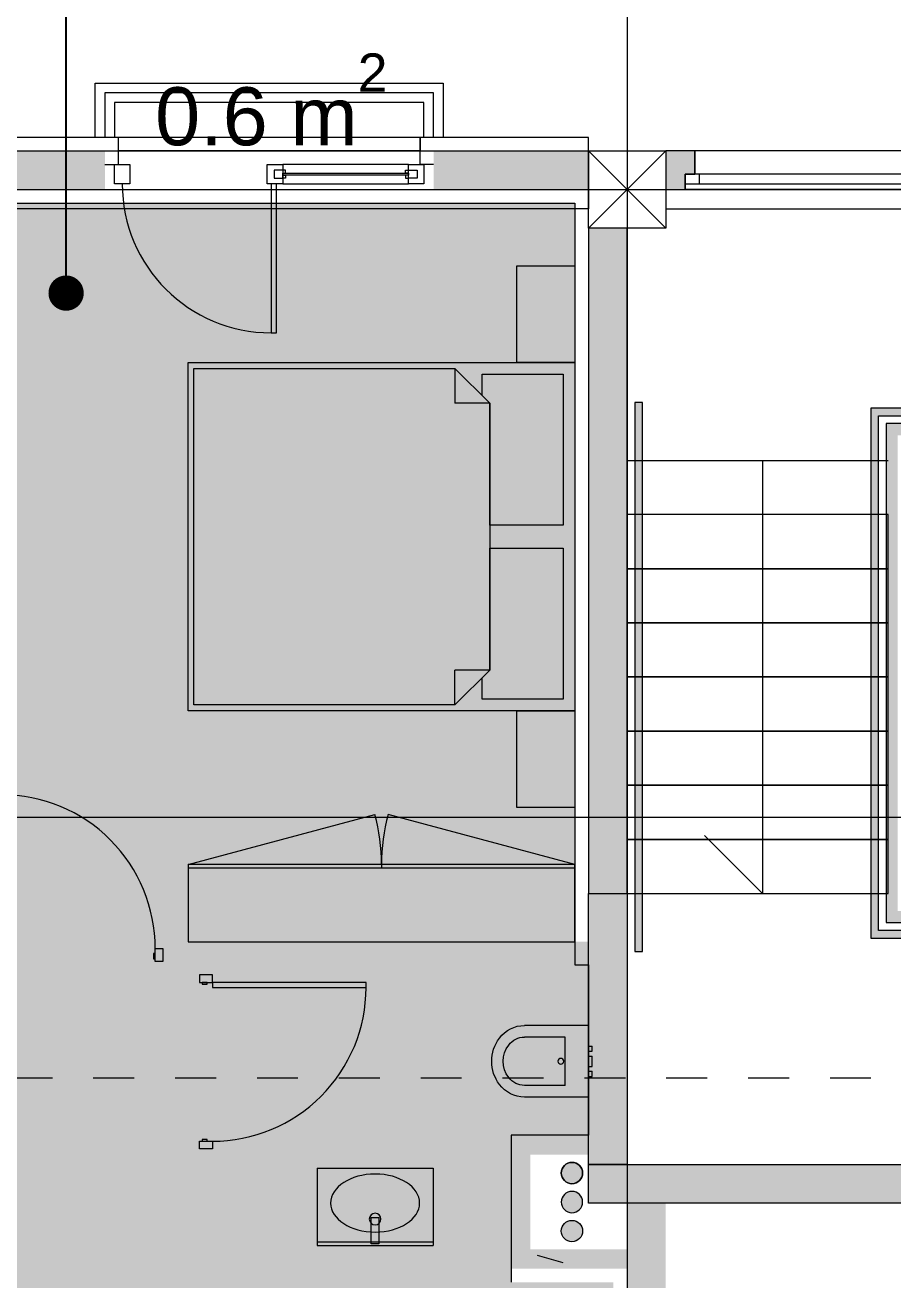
# Model space of a CAD drawing. Header units: millimetres. Extents: x 475159934 to 476245151, y 4620917055 to 4621447368.
# Drawn here: x 475237211 to 475241699, y 4621051035 to 4621057523 of the extents above; entities that cross this region are included whole.
import ezdxf

# ---------------------------------------------------------------- set-up
doc = ezdxf.new("R2010")
doc.units = ezdxf.units.MM
doc.header["$MEASUREMENT"] = 0
doc.linetypes.add('Dashed', pattern=[423.333333, 211.666667, -211.666667])
for name, color, linetype, lineweight in [('0_Pen_No__7_Pen_No__7_Pen_No__7', 7, 'Continuous', 0), ('2D Drafting - General_Pen_No__1_Pen_No__7', 7, 'Continuous', 0), ('2D Drafting - General_Pen_No__250_Pen_No__7_Pen_No__154', 154, 'Continuous', 0), ('2D Drafting - General_Pen_No__250_Pen_No__7_Pen_No__250', 7, 'Continuous', 0), ('2D Drafting - General_Pen_No__250_Pen_No__7_Pen_No__7', 7, 'Continuous', 0), ('2D Drafting - General_Pen_No__7_Pen_No__250', 7, 'Continuous', 0), ('2D Drafting - General_Pen_No__7_Pen_No__7_Pen_No__7', 7, 'Continuous', 0), ('Doors_Pen_No__7_Pen_No__7_Pen_No__7', 7, 'Continuous', 0), ('G-Anno-Nplt_Pen_No__151', 151, 'Continuous', 0), ('G-Anno-Nplt_Pen_No__250', 7, 'Continuous', 0), ('G-Anno-Nplt_Pen_No__4', 7, 'Continuous', 0), ('G-Anno-Nplt_Pen_No__7', 7, 'Continuous', 0), ('gegmebi_Pen_No__7_Pen_No__7', 7, 'Continuous', 0), ('kar-panjara_Pen_No__7_Pen_No__7_Pen_No__7', 7, 'Continuous', 0), ('New_2D Drafting - General_Pen_No__1', 1, 'Continuous', 0), ('New_2D Drafting - General_Pen_No__2_Pen_No__250', 7, 'Continuous', 0), ('New_2D Drafting - General_Pen_No__4', 7, 'Continuous', 0), ('New_reg_nak_Pen_No__7', 7, 'Continuous', 0), ('New_shenobebi_Pen_No__1', 1, 'Continuous', 0), ('New_shenobebi_Pen_No__7', 7, 'Continuous', 0), ('New_Structural - Bearing_Pen_No__250', 7, 'Continuous', 0), ('shaxtebi da milebi_Pen_No__1_Pen_No__1_Pen_No__1', 1, 'Continuous', 0), ('shaxtebi da milebi_Pen_No__5_Pen_No__5_Pen_No__5', 5, 'Continuous', 0), ('zoma_Pen_No__142', 142, 'Continuous', 0), ('zoma_Pen_No__5_Pen_No__5', 5, 'Continuous', 0)]:
    doc.layers.add(name, color=color, linetype=linetype, lineweight=lineweight)
doc.layers.add('New_Interior - Furniture', color=7, linetype='Continuous')
doc.layers.add('zoma', color=7, linetype='Continuous')
doc.layers.add('New_Interior - Furniture _Pen_No__252', color=7, linetype='Continuous', lineweight=0, true_color=0x666666)
doc.layers.add('shaxtebi da milebi_Pen_No__1_Pen_No__1_Pen_No__252', color=7, linetype='Continuous', lineweight=0, true_color=0x666666)
doc.styles.add('GENERATED_STYLE_1', font='arial.ttf')
doc.styles.add('GENERATED_STYLE_3', font='arial.ttf')
doc.dimstyles.new('GENERATED_STYLE__27', dxfattribs={"dimtxt": 0.18, "dimasz": 364.8, "dimexe": 0.18, "dimexo": 0.0625, "dimgap": 0, "dimtad": 0, "dimtih": 1, "dimtoh": 1, "dimdec": 4, "dimzin": 0, "dimdsep": 46, "dimcen": 0.09, "dimadec": 0, "dimazin": 0, "dimtfac": 1, "dimtdec": 4, "dimtmove": 0, "dimatfit": 3, "dimldrblk": 'ARROWHEAD_11', "dimfxl": 1, "dimtolj": 1, "dimtzin": 0, "dimarcsym": 0})
doc.dimstyles.new('GENERATED_STYLE__3', dxfattribs={"dimtxt": 200, "dimasz": 64.421331, "dimexe": 0.18, "dimexo": 3, "dimgap": 0, "dimtad": 1, "dimtih": 1, "dimtoh": 1, "dimlfac": 0.001, "dimzin": 0, "dimdsep": 46, "dimtxsty": 'GENERATED_STYLE_3', "dimblk": 'ARROWHEAD_2', "dimblk1": 'ARROWHEAD_2', "dimblk2": 'ARROWHEAD_2', "dimcen": 0.09, "dimclrd": 142, "dimclre": 142, "dimclrt": 142, "dimadec": 0, "dimazin": 0, "dimtfac": 1, "dimtdec": 4, "dimtmove": 0, "dimatfit": 3, "dimfxl": 1, "dimtolj": 1, "dimtzin": 0, "dimarcsym": 0})
doc.dimstyles.new('GENERATED_STYLE__6', dxfattribs={"dimtxt": 200, "dimasz": 64.421331, "dimexe": 0.18, "dimexo": 3, "dimgap": 0, "dimtad": 1, "dimlfac": 0.001, "dimzin": 0, "dimdsep": 46, "dimtxsty": 'GENERATED_STYLE_3', "dimblk": 'ARROWHEAD_2', "dimblk1": 'ARROWHEAD_2', "dimblk2": 'ARROWHEAD_2', "dimcen": 0.09, "dimclrd": 142, "dimclre": 142, "dimclrt": 142, "dimadec": 0, "dimazin": 0, "dimtfac": 1, "dimtdec": 4, "dimtmove": 0, "dimatfit": 3, "dimfxl": 1, "dimtolj": 1, "dimtzin": 0, "dimarcsym": 0})

# ---------------------------------------------------------------- blocks, each defined once
blk = doc.blocks.new('Multi-Basin Counter 26')
at = {"layer": 'New_Interior - Furniture _Pen_No__252', "color": 251, "linetype": 'Continuous', "lineweight": 0, "true_color": 0x666666}
for p, q in [((-300, 0), (300, 0)), ((-300, -400), (-300, 0)), ((300, -400), (300, 0)), ((-300, -20), (300, -20)), ((-300, -400), (300, -400))]:
    blk.add_line(p, q, dxfattribs=at)
at = {"layer": 'New_Interior - Furniture _Pen_No__252', "color": 251, "linetype": 'Continuous', "lineweight": 0, "true_color": 0x666666, "flags": 128}
blk.add_lwpolyline([(-20, -145), (20, -145), (20, -10), (-20, -10)], close=True, dxfattribs=at)
at = {"layer": 'New_Interior - Furniture _Pen_No__252', "color": 251, "linetype": 'Continuous', "lineweight": 0, "true_color": 0x666666}
blk.add_circle((0, -137.1895), 30, dxfattribs=at)
blk.add_ellipse((0, -220), major_axis=(230, 0), ratio=0.652173913, dxfattribs=at)
blk = doc.blocks.new('Bidet 26')
at = {"layer": 'New_Interior - Furniture _Pen_No__252', "color": 251, "linetype": 'Continuous', "lineweight": 0, "true_color": 0x666666}
for p, q in [((185, 0), (-185, 0)), ((-78.5, 20), (-74.5, 20)), ((-78.5, 0), (-78.5, 20)), ((-74.5, 20), (-65, 20)), ((-65, 20), (-55.5, 20)), ((-55.5, 20), (-51.5, 20)), ((-51.5, 0), (-51.5, 20)), ((-27, 20), (-19.1, 20)), ((-27, 0), (-27, 20)), ((-19.1, 20), (0, 20)), ((0, 20), (19.1, 20)), ((0, 0), (19.1, 0)), ((19.1, 20), (27, 20)), ((19.1, 0), (27, 0)), ((27, 0), (27, 20)), ((51.5, 20), (55.5, 20)), ((51.5, 0), (51.5, 20)), ((51.5, 0), (55.5, 0)), ((55.5, 20), (65, 20)), ((55.5, 0), (65, 0)), ((65, 20), (74.5, 20)), ((65, 0), (74.5, 0)), ((74.5, 20), (78.5, 20)), ((74.5, 0), (78.5, 0)), ((78.5, 0), (78.5, 20)), ((185, 0), (185, -330)), ((-185, 0), (-185, -330)), ((-78.5, 0), (-74.5, 0)), ((-74.5, 0), (-65, 0)), ((-65, 0), (-55.5, 0)), ((-55.5, 0), (-51.5, 0)), ((-27, 0), (-19.1, 0)), ((-19.1, 0), (0, 0)), ((-125, -120), (-125, -330)), ((-125, -120), (125, -120)), ((125, -120), (125, -330))]:
    blk.add_line(p, q, dxfattribs=at)
blk.add_circle((0, -142.5), 15, dxfattribs=at)
for centre, radius, start, end in [((-22.5, -330), 162.5, 180, 233.1301), ((-22.5, -330), 162.5, 180, 233.1301), ((-22.5, -330), 102.5, 180, 233.1301), ((22.5, -330), 102.5, 306.8699, 0), ((22.5, -330), 162.5, 306.8699, 0), ((0, -300), 140, 233.1301, 306.8699), ((0, -300), 200, 233.1301, 306.8699), ((0, -300), 200, 233.1301, 270)]:
    blk.add_arc(centre, radius, start, end, dxfattribs=at)
blk = doc.blocks.new('Bed Layout 23_4')
at = {"layer": 'New_Interior - Furniture _Pen_No__252', "color": 251, "linetype": 'Continuous', "lineweight": 0, "true_color": 0x666666}
for p, q in [((-900, 0), (-1400, 0)), ((-1400, 0), (-1400, -300)), ((-900, -300), (-900, 0)), ((900, 0), (-900, 0)), ((-900, 0), (-900, -2000)), ((1400, 0), (900, 0)), ((900, 0), (900, -300)), ((900, -2000), (900, 0)), ((1400, -300), (1400, 0)), ((-1400, -300), (-900, -300)), ((900, -300), (1400, -300)), ((-690, -440), (-870, -620)), ((0, -440), (-690, -440)), ((-690, -440), (-690, -620)), ((690, -440), (0, -440)), ((870, -620), (690, -440)), ((690, -440), (690, -620)), ((-870, -620), (-870, -1970)), ((-870, -620), (-690, -620)), ((870, -620), (690, -620)), ((870, -1970), (870, -620)), ((-900, -2000), (900, -2000)), ((-870, -1970), (0, -1970)), ((0, -1970), (870, -1970))]:
    blk.add_line(p, q, dxfattribs=at)
at = {"layer": 'New_Interior - Furniture _Pen_No__252', "color": 251, "linetype": 'Continuous', "lineweight": 0, "true_color": 0x666666, "flags": 128}
for points in [[(-60, -440), (-60, -60), (-840, -60), (-840, -480), (-730, -480), (-690, -440)], [(690, -440), (730, -480), (840, -480), (840, -60), (60, -60), (60, -440)]]:
    blk.add_lwpolyline(points, close=True, dxfattribs=at)
blk = doc.blocks.new('Wardrobe 01 26_13')
at = {"layer": 'New_Interior - Furniture _Pen_No__252', "color": 251, "linetype": 'Continuous', "lineweight": 0, "true_color": 0x666666}
for p, q in [((0, 20), (2000, 20)), ((0, 0), (0, 20)), ((0, 0), (965.9, -258.8)), ((1000, 0), (1000, 20)), ((2000, 0), (1034.1, -258.8))]:
    blk.add_line(p, q, dxfattribs=at)
at = {"layer": 'New_Interior - Furniture _Pen_No__252', "color": 251, "linetype": 'Continuous', "lineweight": 0, "true_color": 0x666666, "flags": 128}
blk.add_lwpolyline([(0, 0), (2000, 0), (2000, 400), (0, 400)], close=True, dxfattribs=at)
at = {"layer": 'New_Interior - Furniture _Pen_No__252', "color": 251, "linetype": 'Continuous', "lineweight": 0, "true_color": 0x666666}
for centre, start, end in [((0, 0), 345, 0), ((2000, 0), 180, 195)]:
    blk.add_arc(centre, 1000, start, end, dxfattribs=at)
blk = doc.blocks.new('*D681', base_point=(475826095.8, 4621095193.2))
at = {"layer": 'zoma_Pen_No__142', "color": 142, "linetype": 'Continuous', "lineweight": 0, "transparency": 16777216}
for p, q in [((475229850.7, 4621061026.7), (475229723.6, 4621061026.7)), ((475229829.6, 4621061002.2), (475229744.8, 4621061051.2)), ((475229787.2, 4621061026.7), (475229787.2, 4621061068.1)), ((475229787.2, 4621041672.1), (475229787.2, 4621061026.7)), ((475229744.8, 4621041696.5), (475229829.6, 4621041647.6)), ((475229850.7, 4621041672.1), (475229723.6, 4621041672.1)), ((475229787.2, 4621041630.6), (475229787.2, 4621041672.1))]:
    blk.add_line(p, q, dxfattribs=at)
at = {"layer": 'zoma_Pen_No__142', "color": 142, "lineweight": 0, "transparency": 16777216, "insert": (475229747.2, 4621051006.2), "char_height": 200, "attachment_point": 7, "rotation": 90, "style": 'GENERATED_STYLE_3'}
blk.add_mtext('\\A1;{\\pql;\\fArial|b0|i0|c204|p0;\\W1.000000;19.35}', dxfattribs=at)
blk = doc.blocks.new('ARROWHEAD_2')
at = {"color": 0, "linetype": 'Continuous', "lineweight": 0}
for p, q in [((0, 0), (-1, 0)), ((-0.38, -0.66), (0.38, 0.66))]:
    blk.add_line(p, q, dxfattribs=at)
blk = doc.blocks.new('*D691', base_point=(475826095.8, 4621095193.2))
at = {"layer": 'zoma_Pen_No__142', "color": 142, "linetype": 'Continuous', "lineweight": 0, "transparency": 16777216}
for p, q in [((475230666.9, 4621060651.2), (475230751.7, 4621060602.2)), ((475230772.9, 4621060626.7), (475230645.8, 4621060626.7)), ((475230709.3, 4621056872.1), (475230709.3, 4621060626.7)), ((475230772.9, 4621056872.1), (475230645.8, 4621056872.1)), ((475230666.9, 4621056896.5), (475230751.7, 4621056847.6))]:
    blk.add_line(p, q, dxfattribs=at)
at = {"layer": 'zoma_Pen_No__142', "color": 142, "lineweight": 0, "transparency": 16777216, "char_height": 200, "attachment_point": 7, "rotation": 90, "style": 'GENERATED_STYLE_3'}
for s, insert in [('\\A1;{\\pql;\\fArial|b0|i0|c204|p0;\\W1.000000;0.40}', (475230669.3, 4621060068.4)), ('\\A1;{\\pql;\\fArial|b0|i0|c204|p0;\\W1.000000;3.75}', (475230669.3, 4621058482.5))]:
    blk.add_mtext(s, dxfattribs=dict(at, insert=insert))
blk = doc.blocks.new('*D731', base_point=(475826095.8, 4621095193.2))
at = {"layer": 'zoma_Pen_No__142', "color": 142, "linetype": 'Continuous', "lineweight": 0, "transparency": 16777216}
for p, q in [((475300055.4, 4621061026.7), (475299928.2, 4621061026.7)), ((475300034.2, 4621061002.2), (475299949.4, 4621061051.2)), ((475299991.8, 4621061026.7), (475299991.8, 4621061068.1)), ((475299991.8, 4621041672.1), (475299991.8, 4621061026.7)), ((475299949.4, 4621041696.5), (475300034.2, 4621041647.6)), ((475300055.4, 4621041672.1), (475299928.2, 4621041672.1)), ((475299991.8, 4621041630.6), (475299991.8, 4621041672.1))]:
    blk.add_line(p, q, dxfattribs=at)
at = {"layer": 'zoma_Pen_No__142', "color": 142, "lineweight": 0, "transparency": 16777216, "insert": (475299951.8, 4621051006.2), "char_height": 200, "attachment_point": 7, "rotation": 90, "style": 'GENERATED_STYLE_3'}
blk.add_mtext('\\A1;{\\pql;\\fArial|b0|i0|c204|p0;\\W1.000000;19.35}', dxfattribs=at)
blk = doc.blocks.new('*D747', base_point=(475826095.8, 4621095193.2))
at = {"layer": 'zoma_Pen_No__142', "color": 142, "linetype": 'Continuous', "lineweight": 0, "transparency": 16777216}
for p, q in [((475233643.8, 4621063231.9), (475233594.9, 4621063147.1)), ((475233619.4, 4621063125.9), (475233619.4, 4621063253.1)), ((475240143.8, 4621063231.9), (475240094.9, 4621063147.1)), ((475240119.4, 4621063125.9), (475240119.4, 4621063253.1)), ((475233619.4, 4621063189.5), (475240119.4, 4621063189.5))]:
    blk.add_line(p, q, dxfattribs=at)
at = {"layer": 'zoma_Pen_No__142', "color": 142, "lineweight": 0, "transparency": 16777216, "char_height": 200, "attachment_point": 7, "style": 'GENERATED_STYLE_3'}
for s, insert in [('\\A1;{\\pql;\\fArial|b0|i0|c204|p0;\\W1.000000;6.50}', (475236602.4, 4621063229.5)), ('\\A1;{\\pql;\\fArial|b0|i0|c204|p0;\\W1.000000;0.40}', (475239561, 4621063229.5))]:
    blk.add_mtext(s, dxfattribs=dict(at, insert=insert))
blk = doc.blocks.new('*D748', base_point=(475826095.8, 4621095193.2))
at = {"layer": 'zoma_Pen_No__142', "color": 142, "linetype": 'Continuous', "lineweight": 0, "transparency": 16777216}
for p, q in [((475240143.8, 4621063231.9), (475240094.9, 4621063147.1)), ((475240119.4, 4621063125.9), (475240119.4, 4621063253.1)), ((475240543.8, 4621063231.9), (475240494.9, 4621063147.1)), ((475240519.4, 4621063125.9), (475240519.4, 4621063253.1)), ((475240119.4, 4621063189.5), (475240519.4, 4621063189.5))]:
    blk.add_line(p, q, dxfattribs=at)
blk = doc.blocks.new('*D749', base_point=(475826095.8, 4621095193.2))
at = {"layer": 'zoma_Pen_No__142', "color": 142, "linetype": 'Continuous', "lineweight": 0, "transparency": 16777216}
for p, q in [((475240543.8, 4621063231.9), (475240494.9, 4621063147.1)), ((475240519.4, 4621063125.9), (475240519.4, 4621063253.1)), ((475247043.8, 4621063231.9), (475246994.9, 4621063147.1)), ((475247019.4, 4621063125.9), (475247019.4, 4621063253.1)), ((475240519.4, 4621063189.5), (475247019.4, 4621063189.5))]:
    blk.add_line(p, q, dxfattribs=at)
at = {"layer": 'zoma_Pen_No__142', "color": 142, "lineweight": 0, "transparency": 16777216, "char_height": 200, "attachment_point": 7, "style": 'GENERATED_STYLE_3'}
for s, insert in [('\\A1;{\\pql;\\fArial|b0|i0|c204|p0;\\W1.000000;6.50}', (475243502.4, 4621063229.5)), ('\\A1;{\\pql;\\fArial|b0|i0|c204|p0;\\W1.000000;0.40}', (475246461, 4621063229.5))]:
    blk.add_mtext(s, dxfattribs=dict(at, insert=insert))
blk = doc.blocks.new('ARROWHEAD_11')
at = {"color": 0, "linetype": 'Continuous', "lineweight": 0}
blk.add_line((0, 0), (-1, 0), dxfattribs=at)
at = {"color": 0, "linetype": 'Continuous', "lineweight": 0, "const_width": 0.25, "flags": 128}
blk.add_lwpolyline([(-0.125, 0, 1), (0.125, 0, 1)], format="xyb", close=True, dxfattribs=at)

msp = doc.modelspace()

# ---------------------------------------------------------------- hatches: boundary and pattern name
at = {"layer": '2D Drafting - General_Pen_No__250_Pen_No__7_Pen_No__154', "linetype": 'Continuous', "lineweight": 0}
for points in [[(475240524.343, 4621056872.054), (475240524.343, 4621056671.891), (475240624.343, 4621056671.891), (475240624.343, 4621056751.937), (475240674.345, 4621056751.937), (475240674.345, 4621056872.054), (475240624.343, 4621056872.054)], [(475240124.343, 4621053032.07), (475240324.343, 4621053032.07), (475240324.343, 4621051631.979), (475240124.343, 4621051631.979)]]:
    msp.add_hatch(color=154, dxfattribs=at).paths.add_polyline_path(points)
at = {"layer": '2D Drafting - General_Pen_No__250_Pen_No__7_Pen_No__7', "linetype": 'Continuous', "lineweight": 0}
for points in [[(475236724.814, 4621056671.881), (475237623.852, 4621056671.881), (475237623.852, 4621056871.881), (475236724.814, 4621056871.881)], [(475239323.852, 4621056671.89), (475240124.343, 4621056671.89), (475240124.343, 4621056871.89), (475239323.852, 4621056871.89)], [(475240124.343, 4621056472.054), (475240124.343, 4621053032.07), (475240324.343, 4621053032.07), (475240324.343, 4621056472.054)], [(475240124.343, 4621052782.914), (475237924.253, 4621052782.914), (475237924.253, 4621052662.914), (475238081.172, 4621052662.914), (475238081.172, 4621052612.04), (475238201.172, 4621052612.04), (475238201.172, 4621052662.914), (475240124.343, 4621052662.914)], [(475240124.343, 4621051782.429), (475239724.343, 4621051782.429), (475239724.343, 4621051092.411), (475240324.343, 4621051092.411), (475240324.343, 4621051192.054), (475239824.343, 4621051192.054), (475239824.343, 4621051682.241), (475240124.343, 4621051682.241)], [(475238081.172, 4621051712.04), (475238081.172, 4621051092.411), (475239724.343, 4621051092.411), (475239724.343, 4621051211.914), (475238201.172, 4621051211.914), (475238201.172, 4621051712.04)], [(475240524.343, 4621051431.979), (475240324.343, 4621051431.979), (475240324.343, 4621050972.054), (475240524.343, 4621050972.054)]]:
    msp.add_hatch(color=7, dxfattribs=at).paths.add_polyline_path(points)
at = {"layer": 'G-Anno-Nplt_Pen_No__151', "linetype": 'Continuous', "lineweight": 0, "true_color": 0x1f2f3f}
msp.add_hatch(color=169, dxfattribs=at).paths.add_polyline_path([(475233494.343, 4621048411.866), (475233894.343, 4621048411.866), (475233894.343, 4621049242.054), (475233694.343, 4621049242.054), (475233694.343, 4621049542.054), (475233494.343, 4621049542.054), (475233494.343, 4621055502.054), (475236994.814, 4621055502.054), (475236994.814, 4621056602.054), (475240054.343, 4621056602.054), (475240054.343, 4621056402.054), (475240054.343, 4621052662.914), (475240124.343, 4621052662.914), (475240124.343, 4621051782.429), (475239724.343, 4621051782.429), (475239724.343, 4621051022.411), (475240254.343, 4621051022.411), (475240254.343, 4621049472.054), (475240124.343, 4621049472.054), (475240124.343, 4621049372.054), (475239534.155, 4621049372.054), (475239534.155, 4621048872.054), (475240324.343, 4621048872.054), (475240324.343, 4621046666.224), (475240254.343, 4621046666.224), (475240254.343, 4621042142.054), (475240054.343, 4621042142.054), (475240054.343, 4621041942.06), (475236794.343, 4621041942.06), (475236794.343, 4621044242.06), (475233494.343, 4621044242.06)])
at = {"layer": 'G-Anno-Nplt_Pen_No__7', "linetype": 'Continuous', "lineweight": 0}
msp.add_hatch(color=7, dxfattribs=at).paths.add_polyline_path([(475243224.343, 4621051431.979), (475240124.343, 4621051431.979), (475240124.343, 4621051631.979), (475243224.343, 4621051631.979)])
at = {"layer": 'New_2D Drafting - General_Pen_No__1', "linetype": 'Continuous', "lineweight": 0}
msp.add_hatch(color=1, dxfattribs=at).paths.add_polyline_path([(475240364.343, 4621052732.011), (475240404.343, 4621052732.011), (475240404.343, 4621055572.011), (475240364.343, 4621055572.011)])
h = msp.add_hatch(color=1, dxfattribs=at)
h.paths.add_polyline_path([(475241584.343, 4621052801.903), (475241964.343, 4621052801.903), (475241964.343, 4621052932.011), (475241964.343, 4621055541.918), (475241584.343, 4621055541.918)])
h.paths.add_polyline_path([(475241924.343, 4621052841.903), (475241624.343, 4621052841.903), (475241624.343, 4621055501.918), (475241924.343, 4621055501.918)], flags=0)
h = msp.add_hatch(color=1, dxfattribs=at)
h.paths.add_polyline_path([(475241664.343, 4621052881.903), (475241884.343, 4621052881.903), (475241884.343, 4621055461.918), (475241664.343, 4621055461.918)])
h.paths.add_polyline_path([(475241724.343, 4621052941.903), (475241724.343, 4621055401.918), (475241824.343, 4621055401.918), (475241824.343, 4621052941.903)], flags=0)
at = {"layer": 'shaxtebi da milebi_Pen_No__1_Pen_No__1_Pen_No__1', "linetype": 'Continuous', "lineweight": 0}
msp.add_hatch(color=1, dxfattribs=at).paths.add_polyline_path([(475240039.343, 4621051342.054, 1), (475240039.343, 4621051232.054, 1)])
at = {"layer": 'shaxtebi da milebi_Pen_No__1_Pen_No__1_Pen_No__252', "linetype": 'Continuous', "lineweight": 0, "true_color": 0x666666}
msp.add_hatch(color=251, dxfattribs=at).paths.add_polyline_path([(475240039.343, 4621051642.054, 1), (475240039.343, 4621051532.054, 1)])
at = {"layer": 'shaxtebi da milebi_Pen_No__5_Pen_No__5_Pen_No__5', "linetype": 'Continuous', "lineweight": 0}
msp.add_hatch(color=5, dxfattribs=at).paths.add_polyline_path([(475240039.343, 4621051492.054, 1), (475240039.343, 4621051382.054, 1)])

# ---------------------------------------------------------------- linework, layer by layer
at = {"layer": '0_Pen_No__7_Pen_No__7_Pen_No__7', "color": 7, "linetype": 'Continuous', "lineweight": 0}
msp.add_line((475239994.077, 4621051122.857), (475239861.901, 4621051160.993), dxfattribs=at)
at = {"layer": '2D Drafting - General_Pen_No__1_Pen_No__7', "color": 7, "linetype": 'Continuous', "lineweight": 0}
for p, q in [((475240124.343, 4621056472.054), (475240524.343, 4621056872.054)), ((475240524.343, 4621056472.054), (475240124.343, 4621056872.054))]:
    msp.add_line(p, q, dxfattribs=at)
at = {"layer": '2D Drafting - General_Pen_No__1_Pen_No__7', "color": 7, "linetype": 'Continuous', "lineweight": 0, "flags": 128}
for points in [[(475240124.343, 4621056572.054), (475233624.343, 4621056572.054), (475233624.343, 4621056872.054), (475240124.343, 4621056872.054)], [(475240524.343, 4621056472.054), (475240124.343, 4621056472.054), (475240124.343, 4621056872.054), (475240524.343, 4621056872.054)], [(475240524.343, 4621056572.054), (475247024.343, 4621056572.054), (475247024.343, 4621056872.054), (475240524.343, 4621056872.054)]]:
    msp.add_lwpolyline(points, close=True, dxfattribs=at)
at = {"layer": '2D Drafting - General_Pen_No__250_Pen_No__7_Pen_No__250', "color": 7, "linetype": 'Continuous', "lineweight": 0, "flags": 128}
for points in [[(475240124.343, 4621056472.054), (475240124.343, 4621053032.07), (475240324.343, 4621053032.07), (475240324.343, 4621056472.054)], [(475240124.343, 4621053032.07), (475240324.343, 4621053032.07), (475240324.343, 4621051631.979), (475240124.343, 4621051631.979)]]:
    msp.add_lwpolyline(points, close=True, dxfattribs=at)
at = {"layer": '2D Drafting - General_Pen_No__250_Pen_No__7_Pen_No__7', "color": 7, "linetype": 'Continuous', "lineweight": 0, "flags": 128}
msp.add_lwpolyline([(475240524.343, 4621056872.054), (475240524.343, 4621056671.891), (475240624.343, 4621056671.891), (475240624.343, 4621056751.937), (475240674.345, 4621056751.937), (475240674.345, 4621056872.054), (475240624.343, 4621056872.054)], close=True, dxfattribs=at)
at = {"layer": '2D Drafting - General_Pen_No__7_Pen_No__250', "color": 7, "linetype": 'Continuous', "lineweight": 0, "flags": 128}
for points in [[(475237623.852, 4621056801.846), (475237693.867, 4621056801.845), (475237693.868, 4621056942.107)], [(475239323.852, 4621056801.795), (475239253.838, 4621056801.794), (475239253.836, 4621056942.056)]]:
    msp.add_lwpolyline(points, dxfattribs=at)
at = {"layer": '2D Drafting - General_Pen_No__7_Pen_No__7_Pen_No__7', "color": 7, "linetype": 'Continuous', "lineweight": 0, "flags": 128}
msp.add_lwpolyline([(475239193.852, 4621056801.745), (475238543.852, 4621056801.716), (475238543.857, 4621056701.777), (475239193.857, 4621056701.806)], close=True, dxfattribs=at)
at = {"layer": '2D Drafting - General_Pen_No__7_Pen_No__7_Pen_No__7', "color": 7, "linetype": 'Continuous', "lineweight": 0}
for centre, radius, start, end in [((475238484.168, 4621056701.764), 770.311, 180.005711, 270.0025313), ((475237090.431, 4621052748.395), 794.311, 359.9998025, 90.001484), ((475238180.301, 4621052545.862), 794.311, 269.9998025, 0.001484)]:
    msp.add_arc(centre, radius, start, end, dxfattribs=at)
at = {"layer": 'Doors_Pen_No__7_Pen_No__7_Pen_No__7', "color": 7, "linetype": 'Continuous', "lineweight": 0, "flags": 128}
for points in [[(475238510.835, 4621056701.765), (475238484.168, 4621056701.764), (475238484.202, 4621055931.453), (475238510.869, 4621055931.454)], [(475237875.855, 4621052695.059), (475237884.744, 4621052695.059), (475237884.743, 4621052721.726), (475237875.854, 4621052721.725)], [(475237924.255, 4621052680.66), (475237884.744, 4621052680.659), (475237884.742, 4621052748.392), (475237924.253, 4621052748.393)], [(475238112.566, 4621052612.038), (475238112.567, 4621052572.527), (475238180.301, 4621052572.529), (475238180.3, 4621052612.04)], [(475238126.967, 4621052572.528), (475238126.967, 4621052563.639), (475238153.634, 4621052563.639), (475238153.634, 4621052572.528)], [(475238180.301, 4621052572.529), (475238180.301, 4621052545.862), (475238974.612, 4621052545.883), (475238974.612, 4621052572.549)], [(475238112.566, 4621051712.038), (475238112.565, 4621051751.549), (475238180.299, 4621051751.551), (475238180.3, 4621051712.04)], [(475238126.965, 4621051760.439), (475238126.965, 4621051751.55), (475238153.632, 4621051751.55), (475238153.632, 4621051760.439)]]:
    msp.add_lwpolyline(points, close=True, dxfattribs=at)
at = {"layer": 'G-Anno-Nplt_Pen_No__250', "color": 7, "linetype": 'Continuous', "lineweight": 0, "flags": 128}
msp.add_lwpolyline([(475243224.343, 4621051431.979), (475240124.343, 4621051431.979), (475240124.343, 4621051631.979), (475243224.343, 4621051631.979)], close=True, dxfattribs=at)
at = {"layer": 'G-Anno-Nplt_Pen_No__4', "color": 7, "linetype": 'Continuous', "lineweight": 0, "flags": 128}
msp.add_lwpolyline([(475237573.852, 4621057221.845), (475239373.852, 4621057221.845), (475239373.852, 4621056941.832), (475239253.844, 4621056941.832), (475239253.844, 4621056872.054), (475237693.866, 4621056872.068), (475237693.866, 4621056941.832), (475237573.852, 4621056941.832)], close=True, dxfattribs=at)
msp.add_lwpolyline([(475233494.343, 4621049542.054), (475233494.343, 4621055502.054), (475236994.814, 4621055502.054), (475236994.814, 4621056602.054), (475240054.343, 4621056602.054), (475240054.343, 4621056402.054), (475240054.343, 4621052662.914), (475240124.343, 4621052662.914), (475240124.343, 4621051782.429), (475239724.343, 4621051782.429), (475239724.343, 4621051022.411)], dxfattribs=at)
at = {"layer": 'gegmebi_Pen_No__7_Pen_No__7', "color": 7, "linetype": 'Continuous', "lineweight": 0, "flags": 128}
for points in [[(475241674.343, 4621054992.011), (475240324.343, 4621054992.011), (475240324.343, 4621055272.011), (475241674.343, 4621055272.011)], [(475241024.343, 4621055272.011), (475241024.343, 4621053032.011), (475240724.343, 4621053332.011)]]:
    msp.add_lwpolyline(points, dxfattribs=at)
for points in [[(475241674.343, 4621054712.011), (475241674.343, 4621054992.011), (475240324.343, 4621054992.011), (475240324.343, 4621054712.011)], [(475241674.343, 4621054432.011), (475241674.343, 4621054712.011), (475240324.343, 4621054712.011), (475240324.343, 4621054432.011)], [(475241674.343, 4621054152.011), (475241674.343, 4621054432.011), (475240324.343, 4621054432.011), (475240324.343, 4621054152.011)], [(475241674.343, 4621053872.011), (475241674.343, 4621054152.011), (475240324.343, 4621054152.011), (475240324.343, 4621053872.011)], [(475241674.343, 4621053592.011), (475241674.343, 4621053872.011), (475240324.343, 4621053872.011), (475240324.343, 4621053592.011)], [(475241674.343, 4621053312.011), (475241674.343, 4621053592.011), (475240324.343, 4621053592.011), (475240324.343, 4621053312.011)], [(475241674.343, 4621053032.011), (475241674.343, 4621053312.011), (475240324.343, 4621053312.011), (475240324.343, 4621053032.011)]]:
    msp.add_lwpolyline(points, close=True, dxfattribs=at)
at = {"layer": 'kar-panjara_Pen_No__7_Pen_No__7_Pen_No__7', "color": 7, "linetype": 'Continuous', "lineweight": 0, "flags": 128}
for points in [[(475237673.852, 4621056801.696), (475237753.852, 4621056801.699), (475237753.857, 4621056701.699), (475237673.857, 4621056701.696)], [(475238463.852, 4621056801.773), (475238543.852, 4621056801.777), (475238543.857, 4621056701.777), (475238463.857, 4621056701.773)], [(475239193.852, 4621056801.745), (475239273.852, 4621056801.748), (475239273.857, 4621056701.748), (475239193.857, 4621056701.745)], [(475238498.856, 4621056731.775), (475238543.856, 4621056731.777), (475238543.855, 4621056746.777), (475238543.854, 4621056756.777), (475238558.854, 4621056756.778), (475238558.854, 4621056771.778), (475238498.854, 4621056771.775)], [(475239193.855, 4621056746.806), (475238543.855, 4621056746.777), (475238543.854, 4621056756.777), (475239193.854, 4621056756.806)], [(475238558.856, 4621056731.778), (475238543.856, 4621056731.777), (475238543.855, 4621056746.777), (475238558.855, 4621056746.778)], [(475239238.856, 4621056731.808), (475239193.856, 4621056731.806), (475239193.855, 4621056746.806), (475239193.854, 4621056756.806), (475239178.854, 4621056756.805), (475239178.854, 4621056771.805), (475239238.854, 4621056771.808)], [(475239178.856, 4621056731.805), (475239193.856, 4621056731.806), (475239193.855, 4621056746.806), (475239178.855, 4621056746.805)]]:
    msp.add_lwpolyline(points, close=True, dxfattribs=at)
at = {"layer": 'New_2D Drafting - General_Pen_No__4', "color": 7, "linetype": 'Continuous', "lineweight": 0, "flags": 128}
for points in [[(475240364.343, 4621052732.011), (475240404.343, 4621052732.011), (475240404.343, 4621055572.011), (475240364.343, 4621055572.011)], [(475241584.343, 4621052801.903), (475241964.343, 4621052801.903), (475241964.343, 4621052932.011), (475241964.343, 4621055541.918), (475241584.343, 4621055541.918)], [(475241924.343, 4621052841.903), (475241624.343, 4621052841.903), (475241624.343, 4621055501.918), (475241924.343, 4621055501.918)], [(475241664.343, 4621052881.903), (475241884.343, 4621052881.903), (475241884.343, 4621055461.918), (475241664.343, 4621055461.918)]]:
    msp.add_lwpolyline(points, close=True, dxfattribs=at)
at = {"layer": 'New_reg_nak_Pen_No__7', "color": 7, "linetype": 'Continuous', "lineweight": 0, "flags": 128}
msp.add_lwpolyline([(475240124.343, 4621056872.054), (475240124.343, 4621056942.054), (475236724.689, 4621056942.054), (475236724.689, 4621056872.054)], dxfattribs=at)
at = {"layer": 'New_shenobebi_Pen_No__1', "color": 1, "linetype": 'Dashed', "lineweight": 0}
msp.add_lwpolyline([(475301569.026, 4621056232.018), (475255555.776, 4621056232.018), (475255555.776, 4621052077.383), (475228397.958, 4621052077.383)], dxfattribs=at)
at = {"layer": 'New_shenobebi_Pen_No__7', "color": 7, "linetype": 'Continuous', "lineweight": 0}
for p, q in [((475237623.852, 4621057171.845), (475237623.852, 4621056941.888)), ((475239323.852, 4621057171.845), (475237623.852, 4621057171.845)), ((475239323.852, 4621056941.888), (475239323.852, 4621057171.845)), ((475239273.852, 4621057121.845), (475237673.852, 4621057121.845)), ((475237673.852, 4621057121.845), (475237673.852, 4621056941.888)), ((475239273.852, 4621056941.888), (475239273.852, 4621057121.845))]:
    msp.add_line(p, q, dxfattribs=at)
at = {"layer": 'New_Structural - Bearing_Pen_No__250', "color": 7, "linetype": 'Continuous', "lineweight": 0}
for p, q in [((475240674.349, 4621056871.937), (475240674.345, 4621056751.937)), ((475242174.349, 4621056871.891), (475240674.349, 4621056871.937)), ((475240624.345, 4621056751.939), (475240624.344, 4621056701.939)), ((475240624.345, 4621056751.939), (475240624.344, 4621056701.939)), ((475240699.345, 4621056751.937), (475240624.345, 4621056751.939)), ((475240674.345, 4621056751.937), (475240624.345, 4621056751.939)), ((475240674.345, 4621056751.937), (475240624.345, 4621056751.939)), ((475240699.344, 4621056701.937), (475240699.345, 4621056751.937)), ((475242149.345, 4621056751.892), (475240699.345, 4621056751.937)), ((475240624.344, 4621056701.939), (475240624.343, 4621056671.939)), ((475242224.343, 4621056671.89), (475240624.343, 4621056671.939)), ((475240624.344, 4621056701.939), (475240699.344, 4621056701.937)), ((475240699.344, 4621056701.937), (475242149.344, 4621056701.892))]:
    msp.add_line(p, q, dxfattribs=at)
at = {"layer": 'shaxtebi da milebi_Pen_No__1_Pen_No__1_Pen_No__1', "color": 1, "linetype": 'Continuous', "lineweight": 0, "flags": 128}
msp.add_lwpolyline([(475240039.343, 4621051342.054, -1), (475240039.343, 4621051232.054, -1)], format="xyb", close=True, dxfattribs=at)
at = {"layer": 'shaxtebi da milebi_Pen_No__1_Pen_No__1_Pen_No__252', "color": 251, "linetype": 'Continuous', "lineweight": 0, "true_color": 0x666666, "flags": 128}
for points in [[(475240039.343, 4621051642.054, 1), (475240039.343, 4621051532.054, 1)], [(475240039.343, 4621051642.054, -1), (475240039.343, 4621051532.054, -1)]]:
    msp.add_lwpolyline(points, format="xyb", close=True, dxfattribs=at)
at = {"layer": 'shaxtebi da milebi_Pen_No__5_Pen_No__5_Pen_No__5', "color": 5, "linetype": 'Continuous', "lineweight": 0, "flags": 128}
msp.add_lwpolyline([(475240039.343, 4621051492.054, 1), (475240039.343, 4621051382.054, 1)], format="xyb", close=True, dxfattribs=at)
at = {"layer": 'zoma_Pen_No__5_Pen_No__5', "color": 5, "linetype": 'Continuous', "lineweight": 0}
for p, q in [((475240324.343, 4621064308.036), (475240324.343, 4621036072.741)), ((475229343.792, 4621056672.054), (475300771.399, 4621056672.054)), ((475229343.792, 4621053426.689), (475300771.399, 4621053426.689))]:
    msp.add_line(p, q, dxfattribs=at)

# ---------------------------------------------------------------- block references
at = {"layer": 'New_Interior - Furniture', "color": 1, "linetype": 'Continuous', "lineweight": 0, "xscale": -1, "zscale": 1000}
for name, p, rotation in [('Bed Layout 23_4', (475240054.343, 4621054877.522), 270), ('Bidet 26', (475240124.343, 4621052165.102), 270), ('Multi-Basin Counter 26', (475239021.616, 4621051211.914), 179.9999999999977)]:
    msp.add_blockref(name, p, dxfattribs=dict(at, rotation=rotation))
at = {"layer": 'New_Interior - Furniture', "color": 1, "linetype": 'Continuous', "lineweight": 0, "zscale": 1000, "rotation": 180}
msp.add_blockref('Wardrobe 01 26_13', (475240054.343, 4621053182.914), dxfattribs=at)

# ---------------------------------------------------------------- texts
at = {"layer": 'G-Anno-Nplt_Pen_No__7', "color": 7, "lineweight": 0, "insert": (475237883.852, 4621056896.949), "char_height": 300, "attachment_point": 7, "style": 'GENERATED_STYLE_1'}
msp.add_mtext('{\\fArial|b0|i0|c204|p0;0.6 m{\\H0.66x;\\S2^  ;}}', dxfattribs=at)

# ---------------------------------------------------------------- dimensions: what is measured, and where the dimension line sits
at = {"layer": 'zoma', "color": 142, "linetype": 'Continuous', "lineweight": 0}
for base, p1, p2, picture, middle in [((475240119.368, 4621063189.494), (475233619.368, 4621042807.542), (475240119.368, 4621042807.542), '*D747', (475236861.364, 4621063329.494)), ((475247019.368, 4621063189.494), (475240519.368, 4621042807.555), (475247019.368, 4621042807.542), '*D749', (475243761.364, 4621063329.494)), ((475240519.368, 4621063189.494), (475240119.368, 4621042807.542), (475240519.368, 4621042807.555), '*D748', (475239819.947, 4621063329.494))]:
    dim = msp.add_linear_dim(base=base, p1=p1, p2=p2, dimstyle='GENERATED_STYLE__3', dxfattribs=at)
    dim.commit()
    dim.dimension.update_dxf_attribs({"geometry": picture, "text_midpoint": middle, "dimtype": 160})
for base, p1, p2, picture, middle in [((475229787.171, 4621061026.688), (475231459.487, 4621041672.053), (475253174.993, 4621061026.688), '*D681', (475229647.171, 4621051341.197)), ((475299991.81, 4621061026.688), (475233700.384, 4621041672.053), (475255415.89, 4621061026.688), '*D731', (475299851.81, 4621051341.197)), ((475230709.324, 4621060626.688), (475231774.993, 4621056872.053), (475253174.992, 4621060626.688), '*D691', (475230569.324, 4621058741.366))]:
    dim = msp.add_linear_dim(base=base, p1=p1, p2=p2, angle=90, dimstyle='GENERATED_STYLE__6', dxfattribs=at)
    dim.commit()
    dim.dimension.update_dxf_attribs({"geometry": picture, "text_midpoint": middle, "dimtype": 160, "text_rotation": 90})

# ---------------------------------------------------------------- leaders
at = {"layer": 'New_2D Drafting - General_Pen_No__2_Pen_No__250', "color": 7, "linetype": 'Continuous', "lineweight": 0, "annotation_type": 0, "has_hookline": 1, "hookline_direction": 0, "text_width": 1944.787}
msp.add_leader([(475237423.633, 4621056136.989), (475237423.633, 4621061117.526), (475238423.633, 4621061068.463)], dimstyle='GENERATED_STYLE__27', dxfattribs=at)

doc.saveas('drawing.dxf')
